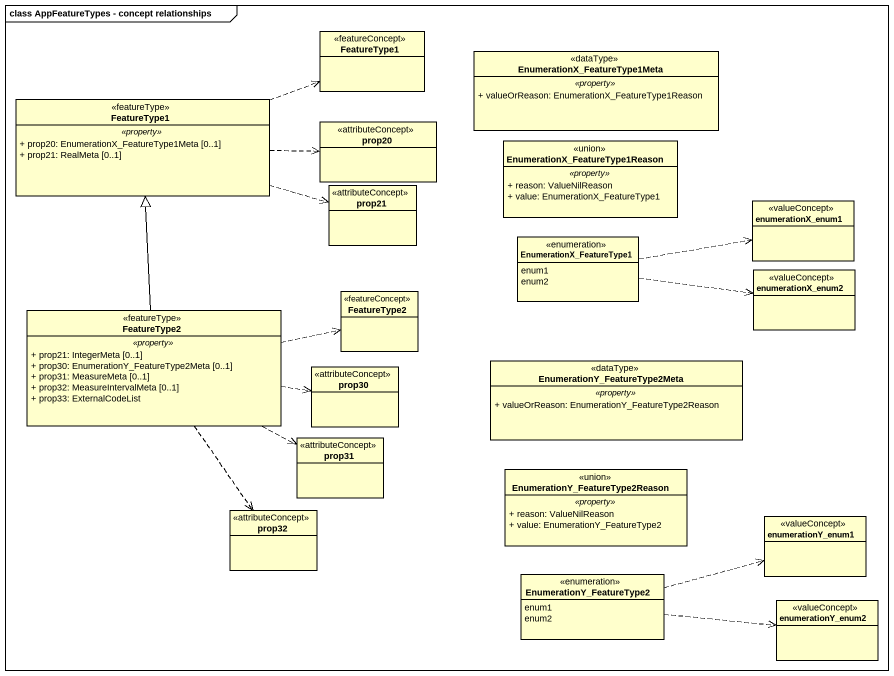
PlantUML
@startuml
mainframe class AppFeatureTypes - concept relationships
hide circle
hide empty members
skinparam classAttributeIconSize 0
class FeatureType1 <<featureConcept>>
class "EnumerationX_FeatureType1Meta" as EnumerationX <<dataType>> {
  .. <<property>> ..
  + valueOrReason: EnumerationX_FeatureType1Reason
}
class "FeatureType1" as FeatureType1_2 <<featureType>> {
  .. <<property>> ..
  + prop20: EnumerationX_FeatureType1Meta [0..1]
  + prop21: RealMeta [0..1]
}
class prop20 <<attributeConcept>>
class "EnumerationX_FeatureType1Reason" as EnumerationX_2 <<union>> {
  .. <<property>> ..
  + reason: ValueNilReason
  + value: EnumerationX_FeatureType1
}
class prop21 <<attributeConcept>>
class enumerationX_enum1 <<valueConcept>>
enum EnumerationX_FeatureType1 {
  enum1
  enum2
}
class FeatureType2 <<featureConcept>>
class enumerationX_enum2 <<valueConcept>>
class "FeatureType2" as FeatureType2_2 <<featureType>> {
  .. <<property>> ..
  + prop21: IntegerMeta [0..1]
  + prop30: EnumerationY_FeatureType2Meta [0..1]
  + prop31: MeasureMeta [0..1]
  + prop32: MeasureIntervalMeta [0..1]
  + prop33: ExternalCodeList
}
class prop30 <<attributeConcept>>
class "EnumerationY_FeatureType2Meta" as EnumerationY <<dataType>> {
  .. <<property>> ..
  + valueOrReason: EnumerationY_FeatureType2Reason
}
class prop31 <<attributeConcept>>
class "EnumerationY_FeatureType2Reason" as EnumerationY_2 <<union>> {
  .. <<property>> ..
  + reason: ValueNilReason
  + value: EnumerationY_FeatureType2
}
class prop32 <<attributeConcept>>
class enumerationY_enum1 <<valueConcept>>
enum EnumerationY_FeatureType2 {
  enum1
  enum2
}
class enumerationY_enum2 <<valueConcept>>
FeatureType1_2 .right.> FeatureType1
FeatureType1_2 .right.> prop20
FeatureType1_2 .right.> prop21
EnumerationX_FeatureType1 .right.> enumerationX_enum1
EnumerationX_FeatureType1 .right.> enumerationX_enum2
FeatureType2_2 -up-|> FeatureType1_2
FeatureType2_2 .right.> FeatureType2
FeatureType2_2 .right.> prop30
FeatureType2_2 .right.> prop31
FeatureType2_2 ..> prop32
EnumerationY_FeatureType2 .right.> enumerationY_enum1
EnumerationY_FeatureType2 .right.> enumerationY_enum2
@enduml
